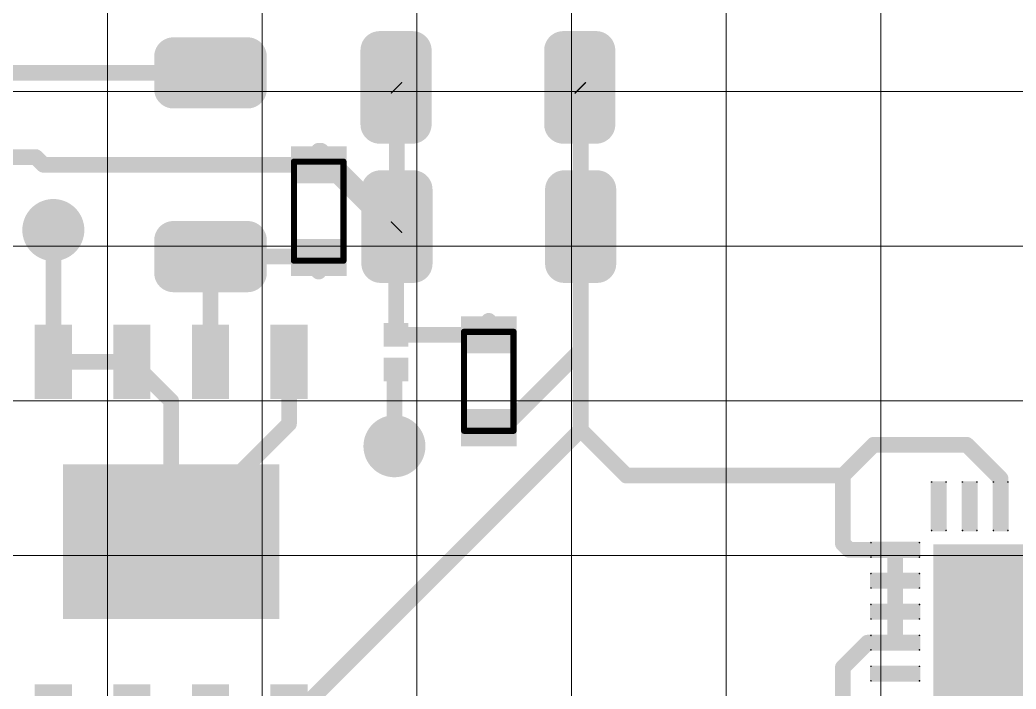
# Model space of a CAD drawing. Extents: x 1996 to 2593, y 74 to 494.
# Drawn here: x 2113.58 to 2129.69, y 322.84 to 333.66 of the extents above; entities that cross this region are included whole.
import ezdxf

# ---------------------------------------------------------------- set-up
doc = ezdxf.new("R2010")
doc.units = 0
doc.header["$MEASUREMENT"] = 0
doc.layers.get('0').update_dxf_attribs({"linetype": 'CONTINUOUS'})
for name, color, linetype in [('BottomSolder', 6, 'CONTINUOUS'), ('KeepOutLayer', 6, 'CONTINUOUS'), ('TopLayer', 1, 'CONTINUOUS')]:
    doc.layers.add(name, color=color, linetype=linetype)

# ---------------------------------------------------------------- blocks, each defined once
blk = doc.blocks.new('CAP3216X125N_15')
at = {"layer": 'TopLayer', "const_width": 0.31}
for points in [[(-1.905, 0.599, 1), (-1.594, 0.599, 1)], [(-1.376, 0.599, 1), (-1.065, 0.599, 1)], [(1.065, 0.599, 1), (1.376, 0.599, 1)], [(1.594, 0.599, 1), (1.905, 0.599, 1)], [(-1.905, -0.6, 1), (-1.594, -0.6, 1)], [(-1.376, -0.6, 1), (-1.065, -0.6, 1)], [(1.065, -0.6, 1), (1.376, -0.6, 1)], [(1.594, -0.6, 1), (1.905, -0.6, 1)]]:
    blk.add_lwpolyline(points, format="xyb", close=True, dxfattribs=at)
at = {"layer": 'TopLayer'}
for points in [[(-1.22, -0.91), (-1.22, 0.91), (-1.749, -0.91), (-1.749, 0.91)], [(1.75, -0.91), (1.75, 0.91), (1.221, -0.91), (1.221, 0.91)], [(-0.91, -0.6), (-0.91, 0.599), (-2.06, -0.6), (-2.06, 0.599)], [(2.06, -0.6), (2.06, 0.599), (0.91, -0.6), (0.91, 0.599)]]:
    blk.add_solid(points, dxfattribs=at)
blk = doc.blocks.new('CAP3216X125N_22')
at = {"layer": 'TopLayer', "const_width": 0.31}
for points in [[(-1.905, 0.6, 1), (-1.594, 0.6, 1)], [(-1.376, 0.6, 1), (-1.065, 0.6, 1)], [(1.065, 0.6, 1), (1.376, 0.6, 1)], [(1.594, 0.6, 1), (1.905, 0.6, 1)], [(-1.905, -0.599, 1), (-1.594, -0.599, 1)], [(-1.376, -0.599, 1), (-1.065, -0.599, 1)], [(1.065, -0.599, 1), (1.376, -0.599, 1)], [(1.594, -0.599, 1), (1.905, -0.599, 1)]]:
    blk.add_lwpolyline(points, format="xyb", close=True, dxfattribs=at)
at = {"layer": 'TopLayer'}
for points in [[(-1.22, -0.91), (-1.22, 0.91), (-1.749, -0.91), (-1.749, 0.91)], [(1.749, -0.91), (1.749, 0.91), (1.22, -0.91), (1.22, 0.91)], [(-0.91, -0.599), (-0.91, 0.6), (-2.06, -0.599), (-2.06, 0.6)], [(2.06, -0.599), (2.06, 0.6), (0.91, -0.599), (0.91, 0.6)]]:
    blk.add_solid(points, dxfattribs=at)
blk = doc.blocks.new('CAP3216X125N_24')
at = {"layer": 'TopLayer', "const_width": 0.31}
for points in [[(-1.905, 0.6, 1), (-1.594, 0.6, 1)], [(-1.376, 0.6, 1), (-1.065, 0.6, 1)], [(1.065, 0.6, 1), (1.376, 0.6, 1)], [(1.594, 0.6, 1), (1.905, 0.6, 1)], [(-1.905, -0.599, 1), (-1.594, -0.599, 1)], [(-1.376, -0.599, 1), (-1.065, -0.599, 1)], [(1.065, -0.599, 1), (1.376, -0.599, 1)], [(1.594, -0.599, 1), (1.905, -0.599, 1)]]:
    blk.add_lwpolyline(points, format="xyb", close=True, dxfattribs=at)
at = {"layer": 'TopLayer'}
for points in [[(-1.22, -0.91), (-1.22, 0.91), (-1.749, -0.91), (-1.749, 0.91)], [(1.75, -0.91), (1.75, 0.91), (1.221, -0.91), (1.221, 0.91)], [(-0.91, -0.599), (-0.91, 0.6), (-2.06, -0.599), (-2.06, 0.6)], [(2.06, -0.599), (2.06, 0.6), (0.91, -0.599), (0.91, 0.6)]]:
    blk.add_solid(points, dxfattribs=at)
blk = doc.blocks.new('ESOP_8_L4_9_W3_9_P1_27_LS6_0_BL_EP_54')
at = {"layer": 'TopLayer'}
for points in [[(-1.943, 2.308), (-1.343, 2.308), (-1.943, 3.508), (-1.343, 3.508)], [(-0.673, 2.308), (-0.073, 2.308), (-0.673, 3.508), (-0.073, 3.508)], [(0.597, 2.308), (1.197, 2.308), (0.597, 3.508), (1.197, 3.508)], [(1.867, 2.308), (2.467, 2.308), (1.867, 3.508), (2.467, 3.508)], [(2.011, 1.25), (-1.488, 1.25), (2.011, -1.25), (-1.488, -1.25)], [(-1.943, -3.508), (-1.343, -3.508), (-1.943, -2.308), (-1.343, -2.308)], [(-0.673, -3.508), (-0.073, -3.508), (-0.673, -2.308), (-0.073, -2.308)], [(0.597, -3.508), (1.197, -3.508), (0.597, -2.308), (1.197, -2.308)], [(1.867, -3.508), (2.467, -3.508), (1.867, -2.308), (2.467, -2.308)]]:
    blk.add_solid(points, dxfattribs=at)
blk = doc.blocks.new('QFN50P400X400X80_25N_58')
at = {"layer": 'TopLayer', "const_width": 0.013}
for points in [[(-1.373, 2.347, 1), (-1.36, 2.347, 1)], [(-1.139, 2.347, 1), (-1.126, 2.347, 1)], [(-0.874, 2.347, 1), (-0.861, 2.347, 1)], [(-0.64, 2.347, 1), (-0.627, 2.347, 1)], [(-0.373, 2.347, 1), (-0.36, 2.347, 1)], [(-0.139, 2.347, 1), (-0.126, 2.347, 1)], [(0.126, 2.347, 1), (0.139, 2.347, 1)], [(0.36, 2.347, 1), (0.373, 2.347, 1)], [(0.627, 2.347, 1), (0.64, 2.347, 1)], [(0.861, 2.347, 1), (0.874, 2.347, 1)], [(1.126, 2.347, 1), (1.139, 2.347, 1)], [(1.36, 2.347, 1), (1.373, 2.347, 1)], [(-1.373, 1.563, 1), (-1.36, 1.563, 1)], [(-1.139, 1.563, 1), (-1.126, 1.563, 1)], [(-0.874, 1.563, 1), (-0.861, 1.563, 1)], [(-0.64, 1.563, 1), (-0.627, 1.563, 1)], [(-0.373, 1.563, 1), (-0.36, 1.563, 1)], [(-0.139, 1.563, 1), (-0.126, 1.563, 1)], [(0.126, 1.563, 1), (0.139, 1.563, 1)], [(0.36, 1.563, 1), (0.373, 1.563, 1)], [(0.627, 1.563, 1), (0.64, 1.563, 1)], [(0.861, 1.563, 1), (0.874, 1.563, 1)], [(1.126, 1.563, 1), (1.139, 1.563, 1)], [(1.36, 1.563, 1), (1.373, 1.563, 1)], [(-2.353, 1.367, 1), (-2.34, 1.367, 1)], [(-1.569, 1.367, 1), (-1.556, 1.367, 1)], [(1.556, 1.367, 1), (1.569, 1.367, 1)], [(2.34, 1.367, 1), (2.353, 1.367, 1)], [(-2.353, 1.133, 1), (-2.34, 1.133, 1)], [(-1.569, 1.133, 1), (-1.556, 1.133, 1)], [(1.556, 1.133, 1), (1.569, 1.133, 1)], [(2.34, 1.133, 1), (2.353, 1.133, 1)], [(-2.353, 0.867, 1), (-2.34, 0.867, 1)], [(-1.569, 0.867, 1), (-1.556, 0.867, 1)], [(1.556, 0.867, 1), (1.569, 0.867, 1)], [(2.34, 0.867, 1), (2.353, 0.867, 1)], [(-2.353, 0.633, 1), (-2.34, 0.633, 1)], [(-1.569, 0.633, 1), (-1.556, 0.633, 1)], [(1.556, 0.633, 1), (1.569, 0.633, 1)], [(2.34, 0.633, 1), (2.353, 0.633, 1)], [(-2.353, 0.367, 1), (-2.34, 0.367, 1)], [(-1.569, 0.367, 1), (-1.556, 0.367, 1)], [(1.556, 0.367, 1), (1.569, 0.367, 1)], [(2.34, 0.367, 1), (2.353, 0.367, 1)], [(-2.353, 0.133, 1), (-2.34, 0.133, 1)], [(-1.569, 0.133, 1), (-1.556, 0.133, 1)], [(1.556, 0.133, 1), (1.569, 0.133, 1)], [(2.34, 0.133, 1), (2.353, 0.133, 1)], [(-2.353, -0.133, 1), (-2.34, -0.133, 1)], [(-1.569, -0.133, 1), (-1.556, -0.133, 1)], [(1.556, -0.133, 1), (1.569, -0.133, 1)], [(2.34, -0.133, 1), (2.353, -0.133, 1)], [(-2.353, -0.367, 1), (-2.34, -0.367, 1)], [(-1.569, -0.367, 1), (-1.556, -0.367, 1)], [(1.556, -0.367, 1), (1.569, -0.367, 1)], [(2.34, -0.367, 1), (2.353, -0.367, 1)], [(-2.353, -0.633, 1), (-2.34, -0.633, 1)], [(-1.569, -0.633, 1), (-1.556, -0.633, 1)], [(1.556, -0.633, 1), (1.569, -0.633, 1)], [(2.34, -0.633, 1), (2.353, -0.633, 1)], [(-2.353, -0.867, 1), (-2.34, -0.867, 1)], [(-1.569, -0.867, 1), (-1.556, -0.867, 1)], [(1.556, -0.867, 1), (1.569, -0.867, 1)], [(2.34, -0.867, 1), (2.353, -0.867, 1)], [(-2.353, -1.133, 1), (-2.34, -1.133, 1)], [(-1.569, -1.133, 1), (-1.556, -1.133, 1)], [(1.556, -1.133, 1), (1.569, -1.133, 1)], [(2.34, -1.133, 1), (2.353, -1.133, 1)], [(-2.353, -1.367, 1), (-2.34, -1.367, 1)], [(-1.569, -1.367, 1), (-1.556, -1.367, 1)], [(1.556, -1.367, 1), (1.569, -1.367, 1)], [(2.34, -1.367, 1), (2.353, -1.367, 1)], [(-1.373, -1.563, 1), (-1.36, -1.563, 1)], [(-1.139, -1.563, 1), (-1.126, -1.563, 1)], [(-0.874, -1.563, 1), (-0.861, -1.563, 1)], [(-0.64, -1.563, 1), (-0.627, -1.563, 1)], [(-0.373, -1.563, 1), (-0.36, -1.563, 1)], [(-0.139, -1.563, 1), (-0.126, -1.563, 1)], [(0.126, -1.563, 1), (0.139, -1.563, 1)], [(0.36, -1.563, 1), (0.373, -1.563, 1)], [(0.627, -1.563, 1), (0.64, -1.563, 1)], [(0.861, -1.563, 1), (0.874, -1.563, 1)], [(1.126, -1.563, 1), (1.139, -1.563, 1)], [(1.36, -1.563, 1), (1.373, -1.563, 1)], [(-1.373, -2.347, 1), (-1.36, -2.347, 1)], [(-1.139, -2.347, 1), (-1.126, -2.347, 1)], [(-0.874, -2.347, 1), (-0.861, -2.347, 1)], [(-0.64, -2.347, 1), (-0.627, -2.347, 1)], [(-0.373, -2.347, 1), (-0.36, -2.347, 1)], [(-0.139, -2.347, 1), (-0.126, -2.347, 1)], [(0.126, -2.347, 1), (0.139, -2.347, 1)], [(0.36, -2.347, 1), (0.373, -2.347, 1)], [(0.627, -2.347, 1), (0.64, -2.347, 1)], [(0.861, -2.347, 1), (0.874, -2.347, 1)], [(1.126, -2.347, 1), (1.139, -2.347, 1)], [(1.36, -2.347, 1), (1.373, -2.347, 1)]]:
    blk.add_lwpolyline(points, format="xyb", close=True, dxfattribs=at)
at = {"layer": 'TopLayer'}
for points in [[(-1.12, 1.563), (-1.12, 2.347), (-1.38, 1.563), (-1.38, 2.347)], [(-1.133, 1.55), (-1.133, 2.36), (-1.367, 1.55), (-1.367, 2.36)], [(-0.62, 1.563), (-0.62, 2.347), (-0.88, 1.563), (-0.88, 2.347)], [(-0.633, 1.55), (-0.633, 2.36), (-0.867, 1.55), (-0.867, 2.36)], [(-0.12, 1.563), (-0.12, 2.347), (-0.38, 1.563), (-0.38, 2.347)], [(-0.133, 1.55), (-0.133, 2.36), (-0.367, 1.55), (-0.367, 2.36)], [(0.38, 1.563), (0.38, 2.347), (0.12, 1.563), (0.12, 2.347)], [(0.367, 1.55), (0.367, 2.36), (0.133, 1.55), (0.133, 2.36)], [(0.88, 1.563), (0.88, 2.347), (0.62, 1.563), (0.62, 2.347)], [(0.867, 1.55), (0.867, 2.36), (0.633, 1.55), (0.633, 2.36)], [(1.38, 1.563), (1.38, 2.347), (1.12, 1.563), (1.12, 2.347)], [(1.367, 1.55), (1.367, 2.36), (1.133, 1.55), (1.133, 2.36)], [(-2.36, 1.133), (-1.55, 1.133), (-2.36, 1.367), (-1.55, 1.367)], [(-2.347, 1.12), (-1.563, 1.12), (-2.347, 1.38), (-1.563, 1.38)], [(-1.34, -1.34), (1.34, -1.34), (-1.34, 1.34), (1.34, 1.34)], [(1.55, 1.133), (2.36, 1.133), (1.55, 1.367), (2.36, 1.367)], [(1.563, 1.12), (2.347, 1.12), (1.563, 1.38), (2.347, 1.38)], [(-2.36, 0.633), (-1.55, 0.633), (-2.36, 0.867), (-1.55, 0.867)], [(-2.347, 0.62), (-1.563, 0.62), (-2.347, 0.88), (-1.563, 0.88)], [(1.55, 0.633), (2.36, 0.633), (1.55, 0.867), (2.36, 0.867)], [(1.563, 0.62), (2.347, 0.62), (1.563, 0.88), (2.347, 0.88)], [(-2.36, 0.133), (-1.55, 0.133), (-2.36, 0.367), (-1.55, 0.367)], [(-2.347, 0.12), (-1.563, 0.12), (-2.347, 0.38), (-1.563, 0.38)], [(1.55, 0.133), (2.36, 0.133), (1.55, 0.367), (2.36, 0.367)], [(1.563, 0.12), (2.347, 0.12), (1.563, 0.38), (2.347, 0.38)], [(-2.36, -0.367), (-1.55, -0.367), (-2.36, -0.133), (-1.55, -0.133)], [(-2.347, -0.38), (-1.563, -0.38), (-2.347, -0.12), (-1.563, -0.12)], [(1.55, -0.367), (2.36, -0.367), (1.55, -0.133), (2.36, -0.133)], [(1.563, -0.38), (2.347, -0.38), (1.563, -0.12), (2.347, -0.12)], [(-2.36, -0.867), (-1.55, -0.867), (-2.36, -0.633), (-1.55, -0.633)], [(-2.347, -0.88), (-1.563, -0.88), (-2.347, -0.62), (-1.563, -0.62)], [(1.55, -0.867), (2.36, -0.867), (1.55, -0.633), (2.36, -0.633)], [(1.563, -0.88), (2.347, -0.88), (1.563, -0.62), (2.347, -0.62)], [(-2.347, -1.38), (-1.563, -1.38), (-2.347, -1.12), (-1.563, -1.12)], [(1.563, -1.38), (2.347, -1.38), (1.563, -1.12), (2.347, -1.12)], [(-2.36, -1.367), (-1.55, -1.367), (-2.36, -1.133), (-1.55, -1.133)], [(1.55, -1.367), (2.36, -1.367), (1.55, -1.133), (2.36, -1.133)], [(-1.12, -2.347), (-1.12, -1.563), (-1.38, -2.347), (-1.38, -1.563)], [(-1.133, -2.36), (-1.133, -1.55), (-1.367, -2.36), (-1.367, -1.55)], [(-0.62, -2.347), (-0.62, -1.563), (-0.88, -2.347), (-0.88, -1.563)], [(-0.633, -2.36), (-0.633, -1.55), (-0.867, -2.36), (-0.867, -1.55)], [(-0.12, -2.347), (-0.12, -1.563), (-0.38, -2.347), (-0.38, -1.563)], [(-0.133, -2.36), (-0.133, -1.55), (-0.367, -2.36), (-0.367, -1.55)], [(0.38, -2.347), (0.38, -1.563), (0.12, -2.347), (0.12, -1.563)], [(0.367, -2.36), (0.367, -1.55), (0.133, -2.36), (0.133, -1.55)], [(0.88, -2.347), (0.88, -1.563), (0.62, -2.347), (0.62, -1.563)], [(0.867, -2.36), (0.867, -1.55), (0.633, -2.36), (0.633, -1.55)], [(1.38, -2.347), (1.38, -1.563), (1.12, -2.347), (1.12, -1.563)], [(1.367, -2.36), (1.367, -1.55), (1.133, -2.36), (1.133, -1.55)]]:
    blk.add_solid(points, dxfattribs=at)
blk = doc.blocks.new('___0603_68')
at = {"layer": 'KeepOutLayer', "const_width": 0.1}
for points in [[(-0.8, 0.4), (-0.8, -0.4)], [(-0.8, 0.4), (0.8, 0.4)], [(0.8, 0.4), (0.8, -0.4)], [(-0.8, -0.4), (0.8, -0.4)]]:
    blk.add_lwpolyline(points, dxfattribs=at)
at = {"layer": 'KeepOutLayer', "const_width": 0.05}
for points in [[(-0.825, 0.4, 1), (-0.775, 0.4, 1)], [(-0.825, 0.4, 1), (-0.775, 0.4, 1)], [(0.775, 0.4, 1), (0.825, 0.4, 1)], [(0.775, 0.4, 1), (0.825, 0.4, 1)], [(-0.825, -0.4, 1), (-0.775, -0.4, 1)], [(-0.825, -0.4, 1), (-0.775, -0.4, 1)], [(0.775, -0.4, 1), (0.825, -0.4, 1)], [(0.775, -0.4, 1), (0.825, -0.4, 1)]]:
    blk.add_lwpolyline(points, format="xyb", close=True, dxfattribs=at)
at = {"layer": 'TopLayer'}
for points in [[(-1.05, -0.45), (-0.45, -0.45), (-1.05, 0.45), (-0.45, 0.45)], [(0.45, -0.45), (1.05, -0.45), (0.45, 0.45), (1.05, 0.45)]]:
    blk.add_solid(points, dxfattribs=at)
blk = doc.blocks.new('___0603_101')
at = {"layer": 'KeepOutLayer', "const_width": 0.1}
for points in [[(-0.8, 0.4), (-0.8, -0.4)], [(-0.8, 0.4), (0.8, 0.4)], [(0.8, 0.4), (0.8, -0.4)], [(-0.8, -0.4), (0.8, -0.4)]]:
    blk.add_lwpolyline(points, dxfattribs=at)
at = {"layer": 'KeepOutLayer', "const_width": 0.05}
for points in [[(-0.825, 0.4, 1), (-0.775, 0.4, 1)], [(-0.825, 0.4, 1), (-0.775, 0.4, 1)], [(0.775, 0.4, 1), (0.825, 0.4, 1)], [(0.775, 0.4, 1), (0.825, 0.4, 1)], [(-0.825, -0.4, 1), (-0.775, -0.4, 1)], [(-0.825, -0.4, 1), (-0.775, -0.4, 1)], [(0.775, -0.4, 1), (0.825, -0.4, 1)], [(0.775, -0.4, 1), (0.825, -0.4, 1)]]:
    blk.add_lwpolyline(points, format="xyb", close=True, dxfattribs=at)
at = {"layer": 'TopLayer'}
for points in [[(-1.05, -0.45), (-0.45, -0.45), (-1.05, 0.45), (-0.45, 0.45)], [(0.45, -0.45), (1.05, -0.45), (0.45, 0.45), (1.05, 0.45)]]:
    blk.add_solid(points, dxfattribs=at)
blk = doc.blocks.new('BEADC0603X33N_108')
at = {"layer": 'TopLayer'}
for points in [[(-0.09, 0.2), (-0.47, 0.2), (-0.09, -0.2), (-0.47, -0.2)], [(0.47, 0.2), (0.09, 0.2), (0.47, -0.2), (0.09, -0.2)]]:
    blk.add_solid(points, dxfattribs=at)

msp = doc.modelspace()

# ---------------------------------------------------------------- linework, layer by layer
at = {"lineweight": 9}
for p, q in [((2115, 397.5), (2115, 317.5)), ((2117.5, 397.5), (2117.5, 315)), ((2120, 397.5), (2120, 317.5)), ((2122.5, 397.5), (2122.5, 317.5)), ((2125, 397.5), (2125, 317.5)), ((2127.5, 397.5), (2127.5, 315)), ((2137.5, 332.5), (2037.5, 332.5)), ((2157.5, 332.5), (2057.5, 332.5)), ((2137.5, 330), (2037.5, 330)), ((2157.5, 330), (2057.5, 330)), ((2137.5, 327.5), (2035, 327.5)), ((2157.5, 327.5), (2055, 327.5)), ((2137.5, 325), (2037.5, 325)), ((2157.5, 325), (2057.5, 325))]:
    msp.add_line(p, q, dxfattribs=at)
at = {"layer": 'BottomSolder', "const_width": 0.502}
for points in [[(2113.873, 330.263, 1), (2114.374, 330.263, 1)], [(2119.388, 326.768, 1), (2119.889, 326.768, 1)]]:
    msp.add_lwpolyline(points, format="xyb", close=True, dxfattribs=at)
at = {"layer": 'TopLayer', "const_width": 0.254}
for points in [[(2112.329, 332.803), (2116.664, 332.803)], [(2119.664, 332.568), (2119.679, 332.553)], [(2119.679, 330.318), (2119.679, 332.553)], [(2122.634, 332.568), (2122.649, 332.553)], [(2122.649, 330.318), (2122.649, 332.553)], [(2118.414, 331.545), (2118.452, 331.545)], [(2118.414, 331.545), (2118.452, 331.545)], [(2118.414, 331.545), (2118.452, 331.545)], [(2118.452, 331.545), (2118.546, 331.45)], [(2118.452, 331.545), (2118.546, 331.45)], [(2118.452, 331.545), (2118.546, 331.45)], [(2111.089, 331.443), (2113.838, 331.443)], [(2113.838, 331.443), (2113.963, 331.318)], [(2118.546, 331.45), (2119.679, 330.318)], [(2113.963, 331.318), (2118.414, 331.318)], [(2118.414, 331.318), (2118.537, 331.318)], [(2118.537, 331.318), (2119.537, 330.318)], [(2114.124, 328.134), (2114.124, 330.263)], [(2119.537, 330.318), (2119.679, 330.318)], [(2119.664, 330.303), (2119.679, 330.318)], [(2119.664, 328.568), (2119.664, 330.303)], [(2122.649, 328.318), (2122.649, 330.318)], [(2116.664, 329.833), (2118.172, 329.833)], [(2116.664, 328.134), (2116.664, 329.833)], [(2118.172, 329.833), (2118.414, 329.591)], [(2118.172, 329.833), (2118.414, 329.591)], [(2118.172, 329.833), (2118.3, 329.704)], [(2118.3, 329.704), (2118.414, 329.591)], [(2121.05, 328.681), (2121.164, 328.795)], [(2121.05, 328.681), (2121.164, 328.795)], [(2121.05, 328.681), (2121.164, 328.795)], [(2121.05, 328.681), (2121.164, 328.795)], [(2121.05, 328.681), (2121.164, 328.795)], [(2121.05, 328.681), (2121.164, 328.795)], [(2120.937, 328.568), (2121.05, 328.681)], [(2120.937, 328.568), (2121.05, 328.681)], [(2120.937, 328.568), (2121.05, 328.681)], [(2120.937, 328.568), (2121.05, 328.681)], [(2121.05, 328.681), (2121.05, 328.681)], [(2119.664, 328.568), (2120.937, 328.568)], [(2121.399, 327.068), (2122.649, 328.318)], [(2122.649, 327.033), (2122.649, 328.318)], [(2114.124, 328.134), (2115.394, 328.134)], [(2115.394, 328.134), (2116.029, 327.499)], [(2117.934, 327.131), (2117.934, 328.134)], [(2119.639, 327.983), (2119.664, 328.008)], [(2119.639, 326.768), (2119.639, 327.983)], [(2116.029, 325.226), (2116.029, 327.499)], [(2116.029, 325.226), (2117.934, 327.131)], [(2117.934, 322.318), (2122.649, 327.033)], [(2121.164, 327.068), (2121.399, 327.068)], [(2122.649, 327.033), (2123.389, 326.293)], [(2126.889, 326.293), (2127.389, 326.793)], [(2127.389, 326.793), (2128.889, 326.793)], [(2128.889, 326.793), (2129.439, 326.243)], [(2123.389, 326.293), (2126.889, 326.293)], [(2126.889, 325.193), (2126.889, 326.293)], [(2129.439, 325.798), (2129.439, 326.243)], [(2126.889, 325.193), (2126.989, 325.093)], [(2126.989, 325.093), (2127.734, 325.093)], [(2127.734, 324.593), (2127.734, 325.093)], [(2127.734, 324.093), (2127.734, 324.593)], [(2127.734, 323.593), (2127.734, 324.093)], [(2126.889, 323.193), (2127.289, 323.593)], [(2127.289, 323.593), (2127.734, 323.593)], [(2126.889, 322.443), (2126.889, 323.193)]]:
    msp.add_lwpolyline(points, dxfattribs=at)
at = {"layer": 'TopLayer'}
for points, const_width in [([(2116.6, 332.803, 1), (2116.727, 332.803, 1)], 0.127), ([(2119.6, 332.568, 1), (2119.727, 332.568, 1)], 0.127), ([(2119.615, 332.553, 1), (2119.742, 332.553, 1)], 0.127), ([(2119.615, 332.553, 1), (2119.742, 332.553, 1)], 0.127), ([(2122.57, 332.568, 1), (2122.697, 332.568, 1)], 0.127), ([(2122.585, 332.553, 1), (2122.712, 332.553, 1)], 0.127), ([(2122.585, 332.553, 1), (2122.712, 332.553, 1)], 0.127), ([(2118.35, 331.545, 1), (2118.477, 331.545, 1)], 0.127), ([(2118.35, 331.545, 1), (2118.477, 331.545, 1)], 0.127), ([(2118.35, 331.545, 1), (2118.477, 331.545, 1)], 0.127), ([(2118.388, 331.545, 1), (2118.515, 331.545, 1)], 0.127), ([(2118.388, 331.545, 1), (2118.515, 331.545, 1)], 0.127), ([(2118.388, 331.545, 1), (2118.515, 331.545, 1)], 0.127), ([(2118.388, 331.545, 1), (2118.515, 331.545, 1)], 0.127), ([(2118.388, 331.545, 1), (2118.515, 331.545, 1)], 0.127), ([(2118.388, 331.545, 1), (2118.515, 331.545, 1)], 0.127), ([(2113.774, 331.443, 1), (2113.901, 331.443, 1)], 0.127), ([(2113.774, 331.443, 1), (2113.901, 331.443, 1)], 0.127), ([(2118.483, 331.45, 1), (2118.61, 331.45, 1)], 0.127), ([(2118.483, 331.45, 1), (2118.61, 331.45, 1)], 0.127), ([(2118.483, 331.45, 1), (2118.61, 331.45, 1)], 0.127), ([(2118.483, 331.45, 1), (2118.61, 331.45, 1)], 0.127), ([(2113.899, 331.318, 1), (2114.026, 331.318, 1)], 0.127), ([(2113.899, 331.318, 1), (2114.026, 331.318, 1)], 0.127), ([(2118.35, 331.318, 1), (2118.477, 331.318, 1)], 0.127), ([(2118.35, 331.318, 1), (2118.477, 331.318, 1)], 0.127), ([(2118.473, 331.318, 1), (2118.6, 331.318, 1)], 0.127), ([(2118.473, 331.318, 1), (2118.6, 331.318, 1)], 0.127), ([(2113.924, 330.263, 1), (2114.324, 330.263, 1)], 0.4), ([(2114.06, 330.263, 1), (2114.187, 330.263, 1)], 0.127), ([(2119.473, 330.318, 1), (2119.6, 330.318, 1)], 0.127), ([(2119.473, 330.318, 1), (2119.6, 330.318, 1)], 0.127), ([(2119.6, 330.303, 1), (2119.727, 330.303, 1)], 0.127), ([(2119.6, 330.303, 1), (2119.727, 330.303, 1)], 0.127), ([(2119.615, 330.318, 1), (2119.742, 330.318, 1)], 0.127), ([(2119.615, 330.318, 1), (2119.742, 330.318, 1)], 0.127), ([(2119.615, 330.318, 1), (2119.742, 330.318, 1)], 0.127), ([(2119.615, 330.318, 1), (2119.742, 330.318, 1)], 0.127), ([(2122.585, 330.318, 1), (2122.712, 330.318, 1)], 0.127), ([(2122.585, 330.318, 1), (2122.712, 330.318, 1)], 0.127), ([(2116.6, 329.833, 1), (2116.727, 329.833, 1)], 0.127), ([(2116.6, 329.833, 1), (2116.727, 329.833, 1)], 0.127), ([(2118.108, 329.833, 1), (2118.235, 329.833, 1)], 0.127), ([(2118.108, 329.833, 1), (2118.235, 329.833, 1)], 0.127), ([(2118.108, 329.833, 1), (2118.235, 329.833, 1)], 0.127), ([(2118.108, 329.833, 1), (2118.235, 329.833, 1)], 0.127), ([(2118.237, 329.704, 1), (2118.364, 329.704, 1)], 0.127), ([(2118.237, 329.704, 1), (2118.364, 329.704, 1)], 0.127), ([(2118.35, 329.591, 1), (2118.477, 329.591, 1)], 0.127), ([(2118.35, 329.591, 1), (2118.477, 329.591, 1)], 0.127), ([(2118.35, 329.591, 1), (2118.477, 329.591, 1)], 0.127), ([(2121.1, 328.795, 1), (2121.227, 328.795, 1)], 0.127), ([(2121.1, 328.795, 1), (2121.227, 328.795, 1)], 0.127), ([(2121.1, 328.795, 1), (2121.227, 328.795, 1)], 0.127), ([(2121.1, 328.795, 1), (2121.227, 328.795, 1)], 0.127), ([(2121.1, 328.795, 1), (2121.227, 328.795, 1)], 0.127), ([(2121.1, 328.795, 1), (2121.227, 328.795, 1)], 0.127), ([(2120.987, 328.681, 1), (2121.114, 328.681, 1)], 0.127), ([(2120.987, 328.681, 1), (2121.114, 328.681, 1)], 0.127), ([(2120.987, 328.681, 1), (2121.114, 328.681, 1)], 0.127), ([(2120.987, 328.681, 1), (2121.114, 328.681, 1)], 0.127), ([(2120.987, 328.681, 1), (2121.114, 328.681, 1)], 0.127), ([(2120.987, 328.681, 1), (2121.114, 328.681, 1)], 0.127), ([(2120.987, 328.681, 1), (2121.114, 328.681, 1)], 0.127), ([(2120.987, 328.681, 1), (2121.114, 328.681, 1)], 0.127), ([(2120.987, 328.681, 1), (2121.114, 328.681, 1)], 0.127), ([(2120.987, 328.681, 1), (2121.114, 328.681, 1)], 0.127), ([(2120.987, 328.681, 1), (2121.114, 328.681, 1)], 0.127), ([(2120.987, 328.681, 1), (2121.114, 328.681, 1)], 0.127), ([(2119.6, 328.568, 1), (2119.727, 328.568, 1)], 0.127), ([(2119.6, 328.568, 1), (2119.727, 328.568, 1)], 0.127), ([(2120.873, 328.568, 1), (2121, 328.568, 1)], 0.127), ([(2120.873, 328.568, 1), (2121, 328.568, 1)], 0.127), ([(2120.873, 328.568, 1), (2121, 328.568, 1)], 0.127), ([(2120.873, 328.568, 1), (2121, 328.568, 1)], 0.127), ([(2120.873, 328.568, 1), (2121, 328.568, 1)], 0.127), ([(2122.585, 328.318, 1), (2122.712, 328.318, 1)], 0.127), ([(2122.585, 328.318, 1), (2122.712, 328.318, 1)], 0.127), ([(2122.585, 328.318, 1), (2122.712, 328.318, 1)], 0.127), ([(2114.06, 328.134, 1), (2114.187, 328.134, 1)], 0.127), ([(2114.06, 328.134, 1), (2114.187, 328.134, 1)], 0.127), ([(2115.33, 328.134, 1), (2115.457, 328.134, 1)], 0.127), ([(2115.33, 328.134, 1), (2115.457, 328.134, 1)], 0.127), ([(2116.6, 328.134, 1), (2116.727, 328.134, 1)], 0.127), ([(2117.87, 328.134, 1), (2117.997, 328.134, 1)], 0.127), ([(2119.575, 327.983, 1), (2119.702, 327.983, 1)], 0.127), ([(2119.575, 327.983, 1), (2119.702, 327.983, 1)], 0.127), ([(2119.6, 328.008, 1), (2119.727, 328.008, 1)], 0.127), ([(2115.965, 327.499, 1), (2116.092, 327.499, 1)], 0.127), ([(2115.965, 327.499, 1), (2116.092, 327.499, 1)], 0.127), ([(2117.87, 327.131, 1), (2117.997, 327.131, 1)], 0.127), ([(2117.87, 327.131, 1), (2117.997, 327.131, 1)], 0.127), ([(2119.439, 326.768, 1), (2119.839, 326.768, 1)], 0.4), ([(2121.1, 327.068, 1), (2121.227, 327.068, 1)], 0.127), ([(2121.335, 327.068, 1), (2121.462, 327.068, 1)], 0.127), ([(2121.335, 327.068, 1), (2121.462, 327.068, 1)], 0.127), ([(2122.585, 327.033, 1), (2122.712, 327.033, 1)], 0.127), ([(2122.585, 327.033, 1), (2122.712, 327.033, 1)], 0.127), ([(2122.585, 327.033, 1), (2122.712, 327.033, 1)], 0.127), ([(2119.575, 326.768, 1), (2119.702, 326.768, 1)], 0.127), ([(2127.325, 326.793, 1), (2127.452, 326.793, 1)], 0.127), ([(2127.325, 326.793, 1), (2127.452, 326.793, 1)], 0.127), ([(2128.825, 326.793, 1), (2128.952, 326.793, 1)], 0.127), ([(2128.825, 326.793, 1), (2128.952, 326.793, 1)], 0.127), ([(2123.325, 326.293, 1), (2123.452, 326.293, 1)], 0.127), ([(2123.325, 326.293, 1), (2123.452, 326.293, 1)], 0.127), ([(2126.825, 326.293, 1), (2126.952, 326.293, 1)], 0.127), ([(2126.825, 326.293, 1), (2126.952, 326.293, 1)], 0.127), ([(2126.825, 326.293, 1), (2126.952, 326.293, 1)], 0.127), ([(2129.375, 326.243, 1), (2129.502, 326.243, 1)], 0.127), ([(2129.375, 326.243, 1), (2129.502, 326.243, 1)], 0.127), ([(2129.375, 325.798, 1), (2129.502, 325.798, 1)], 0.127), ([(2115.965, 325.226, 1), (2116.092, 325.226, 1)], 0.127), ([(2115.965, 325.226, 1), (2116.092, 325.226, 1)], 0.127), ([(2126.825, 325.193, 1), (2126.952, 325.193, 1)], 0.127), ([(2126.825, 325.193, 1), (2126.952, 325.193, 1)], 0.127), ([(2126.925, 325.093, 1), (2127.052, 325.093, 1)], 0.127), ([(2126.925, 325.093, 1), (2127.052, 325.093, 1)], 0.127), ([(2127.67, 325.093, 1), (2127.797, 325.093, 1)], 0.127), ([(2127.67, 325.093, 1), (2127.797, 325.093, 1)], 0.127), ([(2127.67, 324.593, 1), (2127.797, 324.593, 1)], 0.127), ([(2127.67, 324.593, 1), (2127.797, 324.593, 1)], 0.127), ([(2127.67, 324.093, 1), (2127.797, 324.093, 1)], 0.127), ([(2127.67, 324.093, 1), (2127.797, 324.093, 1)], 0.127), ([(2127.225, 323.593, 1), (2127.352, 323.593, 1)], 0.127), ([(2127.225, 323.593, 1), (2127.352, 323.593, 1)], 0.127), ([(2127.67, 323.593, 1), (2127.797, 323.593, 1)], 0.127), ([(2127.67, 323.593, 1), (2127.797, 323.593, 1)], 0.127), ([(2126.825, 323.193, 1), (2126.952, 323.193, 1)], 0.127), ([(2126.825, 323.193, 1), (2126.952, 323.193, 1)], 0.127)]:
    msp.add_lwpolyline(points, format="xyb", close=True, dxfattribs=dict(at, const_width=const_width))

# ---------------------------------------------------------------- block references
for name, p in [('CAP3216X125N_22', (2121.149, 332.568)), ('CAP3216X125N_24', (2121.164, 330.318)), ('ESOP_8_L4_9_W3_9_P1_27_LS6_0_BL_EP_54', (2115.767, 325.226)), ('QFN50P400X400X80_25N_58', (2129.689, 323.843))]:
    msp.add_blockref(name, p)
at = {"rotation": 90}
for name, p in [('CAP3216X125N_15', (2116.664, 331.318)), ('___0603_68', (2118.414, 330.568)), ('BEADC0603X33N_108', (2119.664, 328.288)), ('___0603_101', (2121.164, 327.818))]:
    msp.add_blockref(name, p, dxfattribs=at)

doc.saveas('drawing.dxf')
